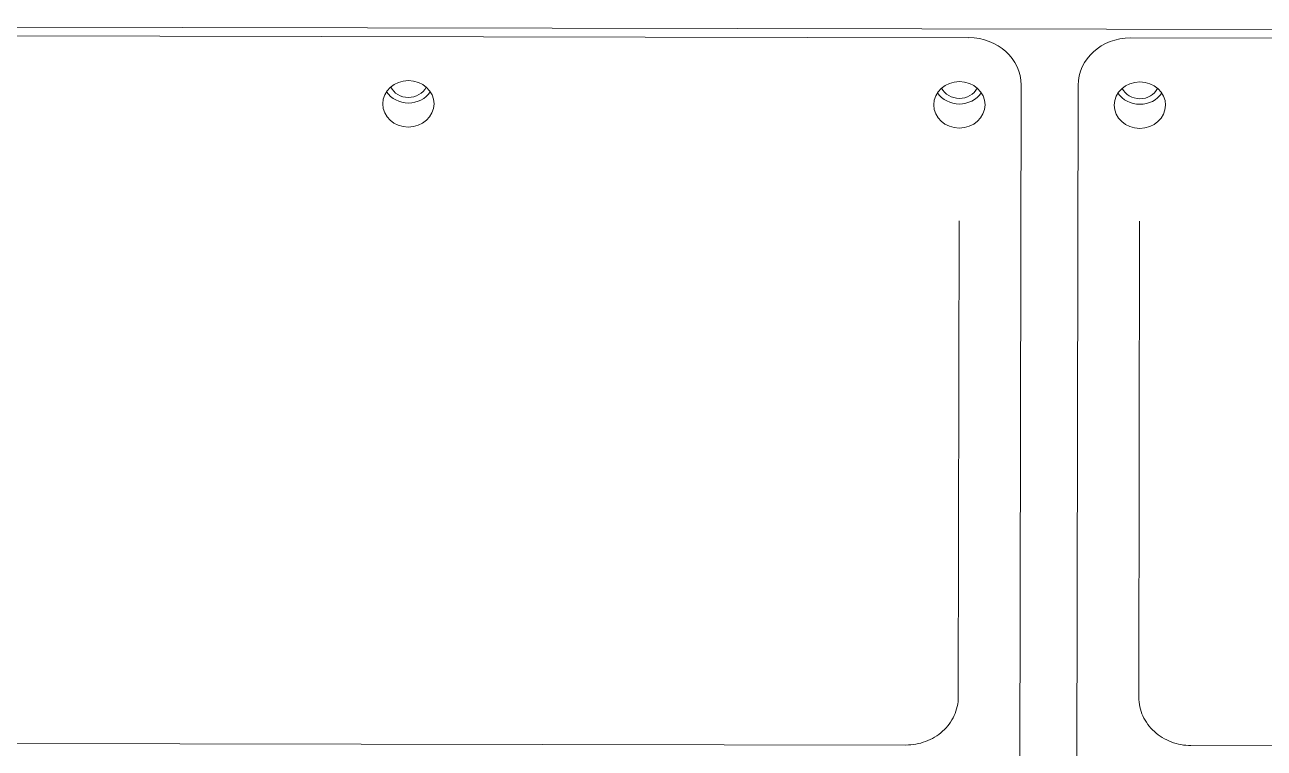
# Model space of a CAD drawing. Extents: x 766778 to 845620, y 133762 to 209800.
# Drawn here: x 785057.3 to 785318.2, y 190628.1 to 190780.4 of the extents above; entities that cross this region are included whole.
import ezdxf

# ---------------------------------------------------------------- set-up
doc = ezdxf.new("R2010")
doc.units = 0
doc.header["$MEASUREMENT"] = 0
doc.layers.get('0').update_dxf_attribs({"color": 1, "linetype": 'CONTINUOUS'})
doc.layers.add('LA-4748_SHOWN', color=2, linetype='CONTINUOUS', lineweight=53)

# ---------------------------------------------------------------- blocks, each defined once
blk = doc.blocks.new('ENGINE')
at = {"layer": 'LA-4748_SHOWN', "color": 252, "lineweight": 5}
for p, q in [((945191.52, 205469.85), (943712.28, 205477.63)), ((943970.26, 205474.45), (944206.26, 205473.2)), ((944240.26, 205473.03), (944476.26, 205471.78)), ((944216.45, 205319.38), (944217.21, 205463.18)), ((944228.45, 205319.32), (944229.21, 205463.11)), ((944203.53, 205334.5), (944204.06, 205434.67)), ((944241.53, 205334.3), (944242.06, 205434.47)), ((944203.52, 205333.99), (944203.53, 205334.5)), ((944241.53, 205334.3), (944241.54, 205333.79)), ((944203.03, 205331.5), (944203.18, 205331.99)), ((944203.18, 205331.99), (944203.3, 205332.48)), ((944203.3, 205332.48), (944203.4, 205332.98)), ((944203.4, 205332.98), (944203.47, 205333.49)), ((944203.47, 205333.49), (944203.52, 205333.99)), ((944241.54, 205333.79), (944241.58, 205333.28)), ((944241.58, 205333.28), (944241.65, 205332.78)), ((944241.65, 205332.78), (944241.74, 205332.28)), ((944241.74, 205332.28), (944241.86, 205331.78)), ((944241.86, 205331.78), (944242.01, 205331.3)), ((944201.59, 205328.79), (944201.89, 205329.21)), ((944201.89, 205329.21), (944202.17, 205329.65)), ((944202.17, 205329.65), (944202.42, 205330.09)), ((944202.42, 205330.09), (944202.64, 205330.55)), ((944202.64, 205330.55), (944202.85, 205331.02)), ((944202.85, 205331.02), (944203.03, 205331.5)), ((944242.01, 205331.3), (944242.18, 205330.81)), ((944242.18, 205330.81), (944242.38, 205330.34)), ((944242.38, 205330.34), (944242.6, 205329.88)), ((944242.6, 205329.88), (944242.85, 205329.43)), ((944242.85, 205329.43), (944243.12, 205329)), ((944243.12, 205329), (944243.41, 205328.57)), ((944198.97, 205326.31), (944199.39, 205326.61)), ((944199.39, 205326.61), (944199.81, 205326.93)), ((944199.81, 205326.93), (944200.2, 205327.27)), ((944200.2, 205327.27), (944200.58, 205327.62)), ((944200.58, 205327.62), (944200.94, 205328)), ((944200.94, 205328), (944201.28, 205328.39)), ((944201.28, 205328.39), (944201.59, 205328.79)), ((944243.41, 205328.57), (944243.72, 205328.16)), ((944243.72, 205328.16), (944244.06, 205327.77)), ((944244.06, 205327.77), (944244.41, 205327.39)), ((944244.41, 205327.39), (944244.79, 205327.03)), ((944244.79, 205327.03), (944245.18, 205326.69)), ((944245.18, 205326.69), (944245.59, 205326.37)), ((944245.59, 205326.37), (944246.01, 205326.07)), ((943982.48, 205325.51), (944192.48, 205324.4)), ((944192.48, 205324.4), (944193.01, 205324.41)), ((944193.01, 205324.41), (944193.54, 205324.44)), ((944193.54, 205324.44), (944194.07, 205324.5)), ((944194.07, 205324.5), (944194.59, 205324.58)), ((944194.59, 205324.58), (944195.11, 205324.68)), ((944195.11, 205324.68), (944195.62, 205324.81)), ((944195.62, 205324.81), (944196.13, 205324.96)), ((944196.13, 205324.96), (944196.63, 205325.13)), ((944196.63, 205325.13), (944197.12, 205325.32)), ((944197.12, 205325.32), (944197.6, 205325.54)), ((944197.6, 205325.54), (944198.07, 205325.78)), ((944198.07, 205325.78), (944198.52, 205326.03)), ((944198.52, 205326.03), (944198.97, 205326.31)), ((944246.01, 205326.07), (944246.45, 205325.78)), ((944246.45, 205325.78), (944246.9, 205325.52)), ((944246.9, 205325.52), (944247.37, 205325.28)), ((944247.37, 205325.28), (944247.85, 205325.06)), ((944247.85, 205325.06), (944248.33, 205324.86)), ((944248.33, 205324.86), (944248.83, 205324.68)), ((944248.83, 205324.68), (944249.34, 205324.53)), ((944249.34, 205324.53), (944249.85, 205324.39)), ((944249.85, 205324.39), (944250.37, 205324.29)), ((944250.37, 205324.29), (944250.89, 205324.2)), ((944250.89, 205324.2), (944251.42, 205324.14)), ((944251.42, 205324.14), (944251.95, 205324.1)), ((944251.95, 205324.1), (944252.48, 205324.09)), ((944252.48, 205324.09), (944462.47, 205322.98))]:
    blk.add_line(p, q, dxfattribs=at)
for centre, major_axis, start_param, end_param in [((944206.21, 205463.24), (11, -0.06), 0, 1.570796), ((944240.21, 205463.06), (-11, 0.06), 4.712389, 6.283185), ((944088.22, 205464.76), (5.4, -0.03), 3.686388, 5.73839), ((944088.22, 205464.76), (-4.1, 0.02), 0.426352, 2.715241), ((944204.21, 205464.15), (-4.1, 0.02), 0.426352, 2.715241), ((944242.21, 205463.95), (-4.1, 0.02), 0.426352, 2.715241), ((944204.21, 205464.15), (5.4, -0.03), 3.686388, 5.73839), ((944242.21, 205463.95), (5.4, -0.03), 3.686388, 5.73839)]:
    blk.add_ellipse(centre, major_axis=major_axis, ratio=0.906308, start_param=start_param, end_param=end_param, dxfattribs=at)
for centre in [(944088.19, 205459.69), (944204.19, 205459.08), (944242.19, 205458.88)]:
    blk.add_ellipse(centre, major_axis=(5.4, -0.03), ratio=0.906308, dxfattribs=at)

msp = doc.modelspace()

# ---------------------------------------------------------------- block references
at = {"color": 7, "linetype": 'Continuous', "rotation": 0.1984573570547499}
msp.add_blockref('ENGINE', (-158232.80366, -17964.77499), dxfattribs=at)

doc.saveas('drawing.dxf')
